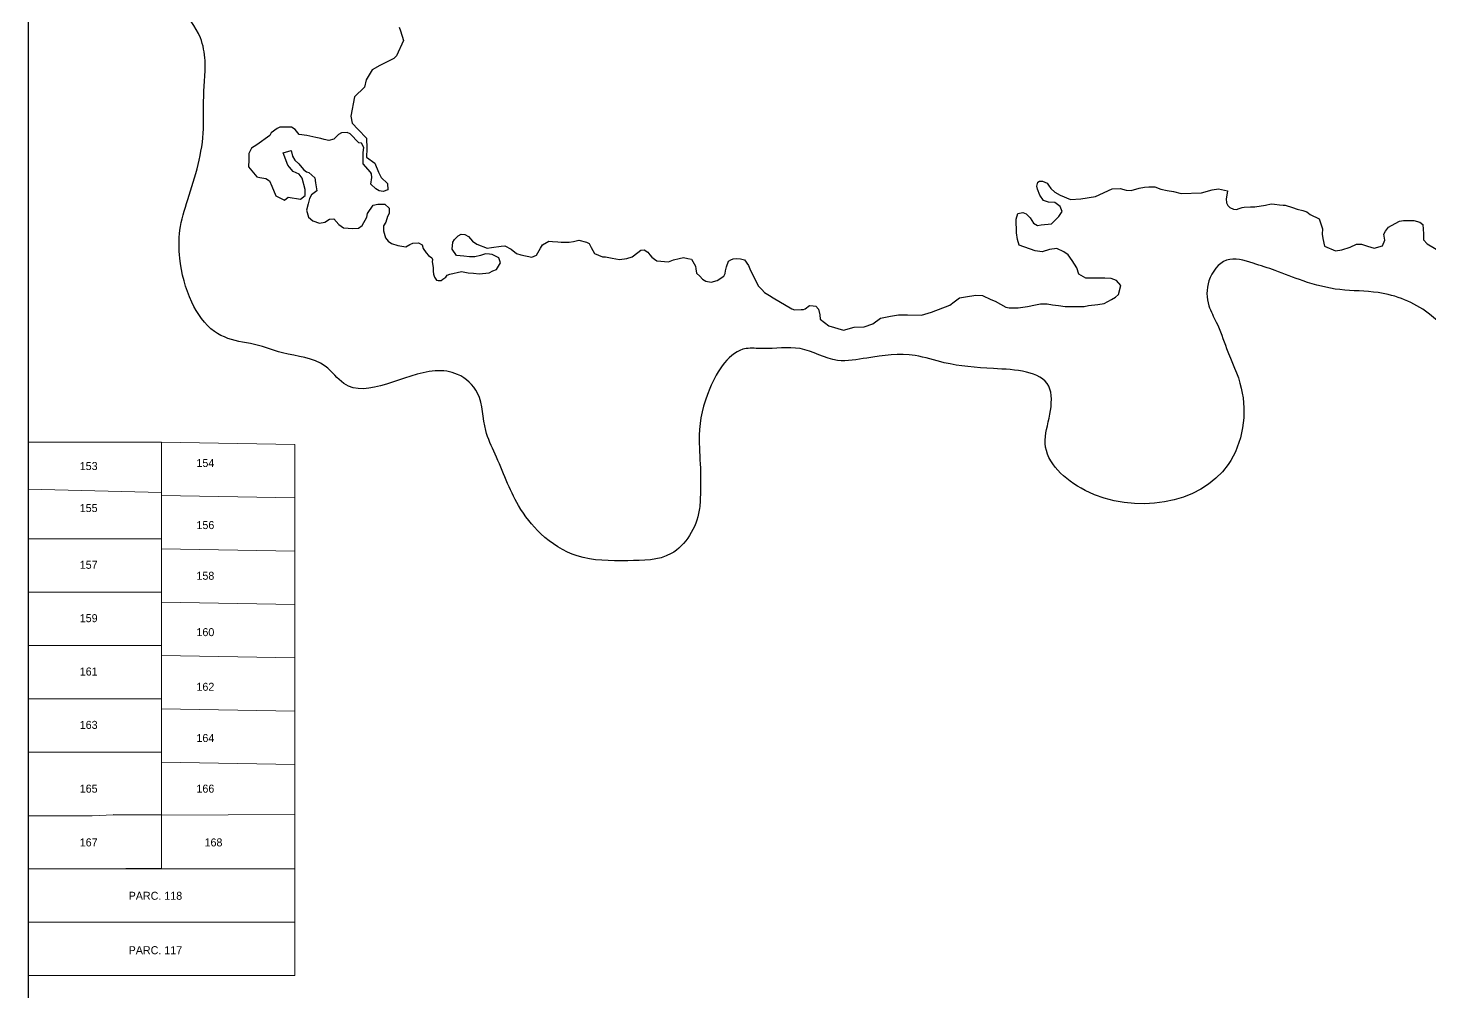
# Model space of a CAD drawing. Header units: millimetres. Extents: x 0 to 6558, y 60 to 10727.
# Drawn here: x 1200 to 1462.7, y 8652 to 8832.7 of the extents above; entities that cross this region are included whole.
import ezdxf

# ---------------------------------------------------------------- set-up
doc = ezdxf.new("R2010")
doc.units = ezdxf.units.MM
for name, color, linetype, lineweight in [('0 LAGUNA', 140, 'Continuous', 30), ('0 N° DE PARCELA', 255, 'Continuous', 25), ('0 SIG - PARCELAS', 252, 'Continuous', 18)]:
    doc.layers.add(name, color=color, linetype=linetype, lineweight=lineweight)
doc.layers.add('0 SIG - CHACRAS', color=253, linetype='Continuous')
doc.layers.add('auxiliares', color=3, linetype='Continuous', plot=False)
doc.styles.add('STYLE1', font='arial.ttf')

msp = doc.modelspace()

# ---------------------------------------------------------------- linework, layer by layer
at = {"layer": '0 LAGUNA'}
msp.add_lwpolyline([(1269.555, 8832.88), (1269.776, 8832.156), (1270.316, 8830.364), (1269.03, 8827.486), (1268.498, 8826.999), (1265.928, 8825.67), (1264.465, 8824.873), (1263.357, 8823.014), (1263.003, 8821.641), (1261.188, 8819.778), (1260.441, 8816.167), (1260.69, 8814.86), (1261.874, 8813.677), (1263.432, 8812.058), (1263.494, 8810.128), (1263.432, 8808.509), (1264.99, 8807.388), (1265.676, 8805.707), (1266.174, 8804.711), (1267.359, 8803.59), (1267.421, 8802.372), (1266.555, 8802.056), (1265.752, 8802.203), (1265.182, 8802.583), (1264.21, 8803.427), (1264.421, 8804.673), (1264.316, 8805.39), (1264.147, 8805.686), (1262.813, 8807.249), (1262.779, 8808.18), (1262.779, 8809.377), (1262.879, 8810.308), (1262.446, 8811.14), (1261.98, 8811.206), (1260.346, 8812.902), (1259.789, 8813.132), (1258.706, 8813.033), (1258.182, 8812.738), (1257.263, 8811.854), (1256.345, 8811.624), (1255.492, 8811.821), (1254.869, 8812.017), (1253.885, 8812.181), (1252.212, 8812.574), (1250.769, 8812.738), (1250.047, 8813.688), (1249.359, 8814.147), (1247.161, 8814.114), (1246.636, 8813.852), (1245.554, 8813.033), (1245.292, 8812.574), (1242.831, 8810.805), (1241.88, 8810.183), (1241.356, 8809.2), (1241.356, 8807.987), (1241.29, 8806.709), (1242.864, 8804.809), (1243.389, 8804.711), (1244.537, 8804.514), (1245.258, 8804.055), (1245.685, 8803.039), (1246.406, 8801.27), (1248.047, 8800.451), (1248.735, 8800.975), (1251.031, 8800.647), (1251.884, 8801.335), (1251.917, 8802.45), (1251.359, 8804.579), (1250.769, 8805.333), (1249.687, 8805.825), (1248.998, 8806.611), (1248.67, 8807.004), (1247.784, 8809.331), (1247.784, 8809.331), (1249.26, 8809.756), (1249.26, 8809.756), (1249.523, 8808.708), (1249.982, 8807.921), (1250.736, 8807.266), (1251.622, 8806.185), (1252.146, 8805.759), (1252.606, 8805.628), (1253.754, 8804.645), (1253.819, 8803.695), (1254.076, 8802.162), (1253.088, 8801.463), (1252.717, 8800.723), (1252.47, 8799.776), (1252.182, 8798.543), (1252.552, 8797.227), (1253.334, 8796.569), (1254.57, 8796.116), (1255.599, 8796.322), (1256.463, 8796.856), (1257.287, 8796.939), (1257.287, 8796.939), (1258.234, 8795.911), (1259.098, 8795.253), (1260.868, 8795.129), (1261.897, 8795.17), (1262.598, 8795.664), (1263.462, 8797.227), (1263.586, 8797.926), (1264.687, 8799.475), (1265.511, 8799.702), (1266.392, 8799.702), (1266.819, 8799.702), (1267.672, 8798.935), (1267.672, 8798.566), (1267.643, 8797.942), (1267.359, 8797.402), (1267.018, 8796.323), (1266.62, 8795.641), (1266.563, 8794.704), (1266.989, 8793.37), (1267.472, 8792.745), (1268.097, 8792.291), (1269.299, 8791.949), (1270.774, 8791.724), (1271.499, 8792.124), (1272.099, 8792.398), (1273.174, 8792.473), (1273.849, 8792.099), (1274.049, 8791.374), (1274.604, 8790.55), (1275.022, 8790.067), (1275.659, 8789.628), (1275.747, 8789.32), (1275.725, 8788.903), (1275.879, 8787.827), (1275.879, 8787.124), (1275.967, 8786.553), (1276.143, 8786.004), (1276.538, 8785.433), (1276.868, 8785.389), (1277.396, 8785.411), (1277.726, 8785.653), (1278.253, 8786.026), (1278.495, 8786.355), (1279.045, 8786.597), (1281.223, 8787.058), (1282.459, 8786.793), (1283.473, 8786.749), (1284.532, 8786.661), (1286.386, 8786.837), (1287.092, 8787.19), (1287.797, 8787.454), (1288.504, 8788.689), (1288.195, 8789.658), (1288.195, 8789.658), (1286.959, 8790.231), (1286.43, 8790.319), (1285.68, 8790.364), (1284.753, 8790.055), (1283.738, 8789.79), (1282.724, 8789.835), (1281.665, 8789.923), (1280.253, 8790.099), (1280.253, 8790.099), (1279.458, 8791.245), (1279.591, 8792.568), (1279.899, 8793.096), (1280.561, 8793.758), (1281.135, 8794.066), (1281.841, 8793.978), (1282.547, 8793.625), (1282.547, 8793.625), (1283.297, 8792.744), (1284.091, 8792.215), (1286.033, 8791.421), (1286.827, 8791.554), (1288.636, 8791.818), (1289.342, 8791.862), (1290.489, 8791.245), (1290.489, 8791.245), (1291.504, 8790.452), (1292.298, 8790.187), (1294.372, 8789.747), (1295.254, 8790.143), (1296.005, 8791.421), (1296.402, 8792.083), (1297.562, 8792.782), (1298.262, 8792.721), (1299.237, 8792.629), (1299.908, 8792.568), (1300.608, 8792.568), (1301.4, 8792.568), (1302.223, 8792.69), (1303.228, 8792.934), (1304.629, 8792.568), (1305.117, 8792.295), (1305.513, 8791.595), (1306.149, 8790.471), (1307.645, 8789.83), (1308.194, 8789.799), (1309.473, 8789.556), (1310.814, 8789.343), (1312.184, 8789.525), (1313.19, 8789.799), (1314.286, 8790.651), (1314.804, 8791.047), (1315.472, 8791.156), (1316.138, 8790.694), (1316.508, 8790.195), (1316.878, 8789.77), (1317.359, 8789.363), (1317.84, 8789.086), (1319.976, 8788.911), (1320.942, 8789.257), (1321.999, 8789.494), (1322.819, 8789.712), (1323.621, 8789.512), (1324.332, 8789.385), (1325.061, 8788.074), (1325.097, 8787.546), (1325.28, 8786.745), (1325.845, 8786.216), (1326.355, 8785.634), (1326.993, 8785.27), (1327.977, 8785.051), (1329.144, 8785.397), (1330.402, 8786.18), (1330.602, 8786.69), (1330.711, 8787.218), (1330.857, 8787.928), (1331.24, 8789.02), (1331.659, 8789.239), (1332.115, 8789.421), (1332.789, 8789.494), (1333.5, 8789.476), (1334.229, 8789.239), (1334.994, 8788.183), (1335.359, 8787.254), (1336.853, 8784.341), (1337.493, 8783.701), (1337.98, 8783.164), (1338.954, 8782.549), (1339.62, 8782.114), (1343.084, 8780.052), (1343.625, 8779.895), (1344.887, 8779.939), (1345.271, 8779.939), (1345.609, 8780.075), (1346.42, 8780.728), (1347.096, 8780.66), (1347.592, 8780.548), (1348.111, 8780.007), (1348.381, 8778.926), (1348.427, 8778.116), (1350.072, 8776.899), (1352.784, 8776.061), (1354.785, 8776.641), (1356.658, 8776.706), (1358.271, 8777.287), (1359.757, 8778.318), (1361.629, 8778.705), (1363.114, 8778.964), (1364.792, 8778.964), (1364.792, 8778.964), (1367.44, 8778.899), (1369.312, 8779.479), (1369.312, 8779.479), (1372.734, 8780.77), (1373.509, 8781.414), (1374.542, 8782.124), (1375.639, 8782.317), (1377.617, 8782.666), (1378.868, 8782.575), (1380.417, 8781.801), (1381.192, 8781.543), (1381.192, 8781.543), (1383.202, 8780.414), (1383.827, 8780.29), (1385.545, 8780.258), (1387.262, 8780.508), (1388.762, 8780.851), (1389.73, 8781.038), (1390.948, 8781.007), (1391.979, 8780.851), (1393.072, 8780.726), (1394.321, 8780.539), (1396.758, 8780.539), (1397.882, 8780.539), (1398.725, 8780.726), (1400.474, 8780.882), (1401.63, 8781.069), (1403.036, 8781.819), (1403.754, 8782.255), (1404.347, 8782.786), (1404.785, 8784.439), (1404.785, 8784.439), (1403.973, 8785.376), (1402.942, 8785.75), (1401.755, 8785.843), (1400.6, 8785.843), (1399.506, 8785.812), (1398.225, 8785.812), (1396.927, 8786.561), (1396.548, 8787.732), (1395.651, 8789.109), (1394.927, 8790.177), (1394.099, 8790.763), (1392.754, 8791.383), (1391.41, 8791.21), (1389.996, 8790.728), (1388.721, 8790.935), (1385.686, 8792.003), (1385.376, 8793.071), (1385.238, 8794.345), (1385.238, 8794.345), (1385.169, 8796.894), (1385.445, 8797.927), (1386.376, 8798.134), (1387.031, 8797.893), (1387.789, 8797.135), (1388.375, 8796.136), (1389.134, 8795.688), (1389.824, 8795.792), (1391.755, 8795.999), (1393.169, 8797.411), (1393.755, 8798.306), (1393.41, 8799.271), (1392.375, 8800.029), (1391.203, 8800.063), (1390.272, 8800.373), (1389.617, 8801.372), (1389.147, 8802.507), (1389.014, 8803.093), (1389.2, 8803.812), (1389.52, 8804.026), (1390.108, 8803.999), (1390.934, 8803.653), (1391.228, 8803.253), (1391.654, 8802.64), (1392.401, 8801.921), (1393.415, 8801.361), (1395.335, 8800.589), (1397.255, 8800.695), (1400.002, 8801.148), (1403.114, 8802.566), (1404.62, 8802.612), (1405.75, 8802.33), (1406.692, 8802.283), (1408.198, 8802.707), (1409.234, 8802.895), (1410.034, 8802.942), (1411.164, 8802.942), (1412.294, 8802.518), (1413.471, 8802.236), (1414.648, 8802.095), (1416.107, 8801.719), (1419.874, 8801.813), (1421.898, 8802.377), (1423.075, 8802.566), (1423.075, 8802.566), (1424.731, 8802.193), (1424.695, 8801.782), (1424.516, 8800.693), (1424.57, 8799.942), (1424.802, 8799.46), (1425.195, 8799.085), (1425.893, 8798.782), (1426.447, 8798.71), (1426.966, 8798.906), (1427.502, 8799.085), (1427.877, 8799.156), (1429.075, 8799.174), (1429.361, 8799.192), (1429.862, 8799.192), (1431.905, 8799.529), (1432.93, 8799.753), (1433.571, 8799.721), (1434.532, 8799.593), (1435.172, 8799.529), (1435.588, 8799.529), (1436.966, 8799.081), (1437.798, 8798.729), (1438.855, 8798.505), (1439.656, 8798.281), (1440.265, 8797.737), (1440.265, 8797.737), (1441.927, 8796.933), (1442.571, 8795.046), (1442.53, 8794.042), (1442.611, 8793.279), (1442.932, 8791.833), (1445.023, 8790.95), (1446.189, 8791.15), (1447.756, 8791.632), (1448.922, 8792.195), (1449.887, 8792.195), (1451.012, 8791.833), (1452.218, 8791.472), (1453.827, 8791.913), (1454.228, 8792.958), (1454.068, 8794.042), (1454.389, 8794.604), (1454.912, 8795.407), (1455.515, 8795.688), (1457.003, 8796.532), (1457.726, 8796.612), (1458.691, 8796.612), (1459.696, 8796.612), (1460.781, 8796.291), (1461.344, 8795.889), (1461.344, 8795.889), (1461.465, 8794.122), (1461.465, 8793.038), (1462.148, 8792.235), (1465.239, 8790.459)], dxfattribs=at)
msp.add_spline([(1290.247, 9004.955), (1282.934, 9013.047), (1277.374, 9015.824), (1272.319, 9016.707), (1266.76, 9018.222), (1258.799, 9018.096), (1248.816, 9017.339), (1240.475, 9016.076), (1237.822, 9016.581), (1230.113, 9018.727), (1220.889, 9018.854), (1217.224, 9017.591), (1213.812, 9015.445), (1219.695, 9006.481), (1214.387, 9002.315), (1213.882, 8997.392), (1214.261, 8993.731), (1215.525, 8989.565), (1213.503, 8986.409), (1209.333, 8981.36), (1213.377, 8976.058), (1215.236, 8969.34), (1216.366, 8965.215), (1215.758, 8962.479), (1215.279, 8960.698), (1215.062, 8957.832), (1216.104, 8938.834), (1215.215, 8937.502), (1213.548, 8934.948), (1214.389, 8926.226), (1214.957, 8914.021), (1211.263, 8909.479), (1208.99, 8905.221), (1207.286, 8897.841), (1205.296, 8888.758), (1204.728, 8881.378), (1205.296, 8868.889), (1208.138, 8856.399), (1214.389, 8851.006), (1219.219, 8846.181), (1224.618, 8841.355), (1228.312, 8836.814), (1232.289, 8830.853), (1233.142, 8826.595), (1232.858, 8818.931), (1232.858, 8813.822), (1229.928, 8800.537), (1228.429, 8794.795), (1228.429, 8789.552), (1230.678, 8781.314), (1234.926, 8775.822), (1240.174, 8773.824), (1241.674, 8773.575), (1247.671, 8771.827), (1255.668, 8769.331), (1259.166, 8766.085), (1276.305, 8768.445), (1280.481, 8767.786), (1284.217, 8764.273), (1285.756, 8757.247), (1287.514, 8752.855), (1291.91, 8743.195), (1296.085, 8737.925), (1302.899, 8733.753), (1312.35, 8732.875), (1320.482, 8734.192), (1325.757, 8742.316), (1325.977, 8745.171), (1325.977, 8750.221), (1325.757, 8756.369), (1327.735, 8765.151), (1334.548, 8772.616), (1337.626, 8772.616), (1344.658, 8772.616), (1351.692, 8770.421), (1357.187, 8770.86), (1366.198, 8771.299), (1371.693, 8769.982), (1380.923, 8768.884), (1391.254, 8765.59), (1391.473, 8760.321), (1390.594, 8754.831), (1398.067, 8746.049), (1424.864, 8750.872), (1427.348, 8765.203), (1424.589, 8772.645), (1422.658, 8777.605), (1421.278, 8780.637), (1421.278, 8785.322), (1424.589, 8789.18), (1429.554, 8788.629), (1433.693, 8787.251), (1438.934, 8785.322), (1445.831, 8783.668), (1453.004, 8783.117), (1462.384, 8779.259), (1466.522, 8775.676), (1471.212, 8772.369), (1475.626, 8770.164), (1483.626, 8772.093), (1508.217, 8777.021), (1511.129, 8777.506), (1517.194, 8775.082), (1521.319, 8770.719), (1534.179, 8767.083), (1543.399, 8768.053), (1550.678, 8769.507), (1555.288, 8770.477), (1568.39, 8769.507), (1573.243, 8768.053), (1574.941, 8767.81), (1577.61, 8766.841), (1580.28, 8766.114), (1583.676, 8766.114), (1595.323, 8765.386), (1599.205, 8763.69), (1606.23, 8762.736), (1611.094, 8758.842), (1615.046, 8759.884), (1620.557, 8755.933), (1630.505, 8756.661), (1636.085, 8759.084), (1640.211, 8762.963), (1644.335, 8769.749), (1645.548, 8775.325), (1647.004, 8779.687), (1647.004, 8795.685), (1647.004, 8803.442), (1646.276, 8806.35), (1639.054, 8818.663), (1640.024, 8827.389), (1641.48, 8835.145), (1639.539, 8842.174), (1637.113, 8847.265), (1633.716, 8850.901), (1626.679, 8857.445), (1621.584, 8865.444), (1618.915, 8872.473), (1617.702, 8877.079), (1614.547, 8888.713), (1609.937, 8895.5), (1603.872, 8899.621), (1595.622, 8902.529), (1577.861, 8892.179), (1572.28, 8891.937), (1568.883, 8894.361), (1565.244, 8902.844), (1562.332, 8912.783), (1555.295, 8921.993), (1545.347, 8926.356), (1531.76, 8928.295), (1522.054, 8932.901), (1516.959, 8938.233), (1492.842, 8945.249), (1480.659, 8959.853), (1473.35, 8973.24), (1462.69, 8981.15), (1435.646, 8989.387), (1427.721, 8990.283), (1419.796, 8990.283), (1410.675, 8990.283), (1402.301, 8990.134), (1383.311, 8989.536), (1377.031, 8988.49), (1370.601, 8989.237), (1362.676, 8991.179), (1355.936, 8992.855), (1351.013, 8992.075), (1346.528, 8990.582), (1339.351, 8990.731), (1335.612, 8993.121), (1331.724, 8995.511), (1325.743, 8996.258), (1319.613, 8994.465), (1316.024, 8996.557), (1309.295, 8997.752), (1296.436, 8996.706), (1292.1, 8998.648), (1291.352, 9001.038), (1290.247, 9004.955)], degree=3, dxfattribs=at)
at = {"layer": '0 SIG - CHACRAS'}
msp.add_lwpolyline([(1199.979, 8430.105), (2179.979, 8430.105), (2179.979, 9400.105), (1199.979, 9400.105)], close=True, dxfattribs=at)
at = {"layer": '0 SIG - PARCELAS'}
msp.add_lwpolyline([(1367.936, 9143.045), (1367.936, 9056.855), (1469.936, 9056.855), (1469.936, 9024.855), (1445.936, 8992.855), (1355.936, 8992.855), (1355.936, 9002.355), (1299.936, 9002.355), (1299.936, 8987.355), (1240.297, 8984.658), (1208.756, 8978.695), (1199.979, 8971.657), (1199.979, 8545.105), (1659.979, 8545.105), (1659.979, 8430.105), (1742.969, 8430.105)], dxfattribs=at)
for points in [[(1199.979, 8755.105), (1199.979, 8746.255), (1224.979, 8745.675), (1224.979, 8755.115)], [(1224.979, 8755.105), (1224.979, 8745.105), (1249.979, 8744.655), (1249.979, 8754.655)], [(1199.979, 8746.255), (1199.979, 8736.975), (1224.979, 8736.975), (1224.979, 8745.675)], [(1224.979, 8745.105), (1224.979, 8735.105), (1249.979, 8734.655), (1249.979, 8744.655)], [(1199.979, 8736.975), (1199.979, 8726.975), (1224.979, 8726.975), (1224.979, 8736.975)], [(1224.979, 8735.105), (1224.979, 8725.105), (1249.979, 8724.655), (1249.979, 8734.655)], [(1199.979, 8726.975), (1199.979, 8716.975), (1224.979, 8716.975), (1224.979, 8726.975)], [(1224.979, 8725.105), (1224.979, 8715.105), (1249.979, 8714.655), (1249.979, 8724.655)], [(1199.979, 8716.975), (1199.979, 8706.975), (1224.979, 8706.975), (1224.979, 8716.975)], [(1224.979, 8715.105), (1224.979, 8705.105), (1249.979, 8704.655), (1249.979, 8714.655)], [(1199.979, 8696.975), (1224.979, 8696.975), (1224.979, 8706.975), (1199.979, 8706.975)], [(1224.979, 8695.105), (1249.979, 8694.655), (1249.979, 8704.655), (1224.979, 8705.105)], [(1199.979, 8696.975), (1199.979, 8685.025), (1212.009, 8685.025), (1215.949, 8685.259), (1224.979, 8685.165), (1224.979, 8696.975)], [(1249.979, 8694.655), (1249.979, 8685.275), (1224.979, 8685.165), (1224.979, 8695.105)], [(1212.009, 8685.025), (1199.979, 8685.025), (1199.979, 8675.105), (1224.979, 8675.105), (1224.979, 8685.165), (1215.949, 8685.259)], [(1224.979, 8685.165), (1224.979, 8675.105), (1249.979, 8675.105), (1249.979, 8685.275)], [(1199.979, 8665.105), (1249.979, 8665.105), (1249.979, 8675.105), (1199.979, 8675.105)], [(1199.979, 8655.105), (1249.979, 8655.105), (1249.979, 8665.105), (1199.979, 8665.105)]]:
    msp.add_lwpolyline(points, close=True, dxfattribs=at)
at = {"layer": 'auxiliares'}
msp.add_line((1224.979, 8675.105), (1218.314, 8675.105), dxfattribs=at)
msp.add_lwpolyline([(1224.979, 8685.165), (1215.949, 8685.259)], dxfattribs=at)

# ---------------------------------------------------------------- texts
at = {"layer": '0 N° DE PARCELA', "char_height": 1.5, "attachment_point": 5, "style": 'STYLE1'}
for s, insert in [('\\pt5;{\\fBankGothic Lt BT|b0|i0|c0|p34;153}', (1211.341, 8750.601)), ('\\pt5;{\\fBankGothic Lt BT|b0|i0|c0|p34;154}', (1233.213, 8751.168)), ('\\pt5;{\\fBankGothic Lt BT|b0|i0|c0|p34;155}', (1211.341, 8742.728)), ('\\pt5;{\\fBankGothic Lt BT|b0|i0|c0|p34;156}', (1233.213, 8739.536)), ('\\pt5;{\\fBankGothic Lt BT|b0|i0|c0|p34;157}', (1211.341, 8732.089)), ('\\pt5;{\\fBankGothic Lt BT|b0|i0|c0|p34;158}', (1233.213, 8730.038)), ('\\pt5;{\\fBankGothic Lt BT|b0|i0|c0|p34;159}', (1211.341, 8722.089)), ('\\pt5;{\\fBankGothic Lt BT|b0|i0|c0|p34;160}', (1233.213, 8719.473)), ('\\pt5;{\\fBankGothic Lt BT|b0|i0|c0|p34;161}', (1211.341, 8712.089)), ('\\pt5;{\\fBankGothic Lt BT|b0|i0|c0|p34;162}', (1233.213, 8709.228)), ('\\pt5;{\\fBankGothic Lt BT|b0|i0|c0|p34;163}', (1211.341, 8702.089)), ('\\pt5;{\\fBankGothic Lt BT|b0|i0|c0|p34;164}', (1233.213, 8699.624)), ('\\pt5;{\\fBankGothic Lt BT|b0|i0|c0|p34;165}', (1211.341, 8690.139)), ('\\pt5;{\\fBankGothic Lt BT|b0|i0|c0|p34;166}', (1233.213, 8690.139)), ('\\pt5;{\\fBankGothic Lt BT|b0|i0|c0|p34;167}', (1211.341, 8680.061)), ('\\pt5;{\\fBankGothic Lt BT|b0|i0|c0|p34;168}', (1234.732, 8680.061)), ('\\pt5;{\\fBankGothic Lt BT|b0|i0|c0|p34;PARC. 118}', (1223.851, 8670.061)), ('\\pt5;{\\fBankGothic Lt BT|b0|i0|c0|p34;PARC. 117}', (1223.851, 8659.859))]:
    msp.add_mtext(s, dxfattribs=dict(at, insert=insert))

doc.saveas('drawing.dxf')
